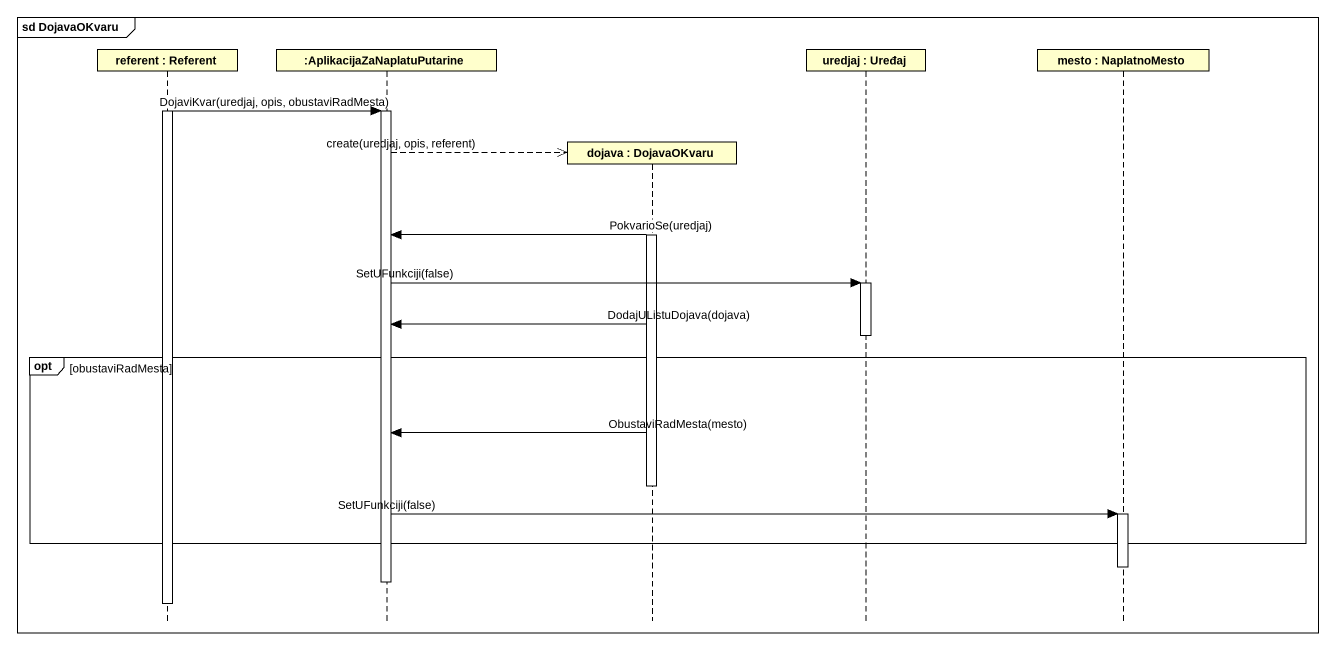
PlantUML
@startuml
mainframe sd DojavaOKvaru
hide footbox
participant "referent : Referent" as referent
participant ":AplikacijaZaNaplatuPutarine" as AplikacijaZaNaplatuPutarine
participant "dojava : DojavaOKvaru" as dojava
participant "uredjaj : Uređaj" as uredjaj
participant "mesto : NaplatnoMesto" as mesto

activate referent
referent -> AplikacijaZaNaplatuPutarine : DojaviKvar(uredjaj, opis, obustaviRadMesta)
activate AplikacijaZaNaplatuPutarine
AplikacijaZaNaplatuPutarine -->> dojava ** : create(uredjaj, opis, referent)
activate dojava
dojava -> AplikacijaZaNaplatuPutarine : PokvarioSe(uredjaj)
AplikacijaZaNaplatuPutarine -> uredjaj : SetUFunkciji(false)
activate uredjaj
dojava -> AplikacijaZaNaplatuPutarine : DodajUListuDojava(dojava)
deactivate uredjaj
opt obustaviRadMesta
  dojava -> AplikacijaZaNaplatuPutarine : ObustaviRadMesta(mesto)
  deactivate dojava
  AplikacijaZaNaplatuPutarine -> mesto : SetUFunkciji(false)
  activate mesto
end
deactivate mesto
deactivate AplikacijaZaNaplatuPutarine
deactivate referent
@enduml
